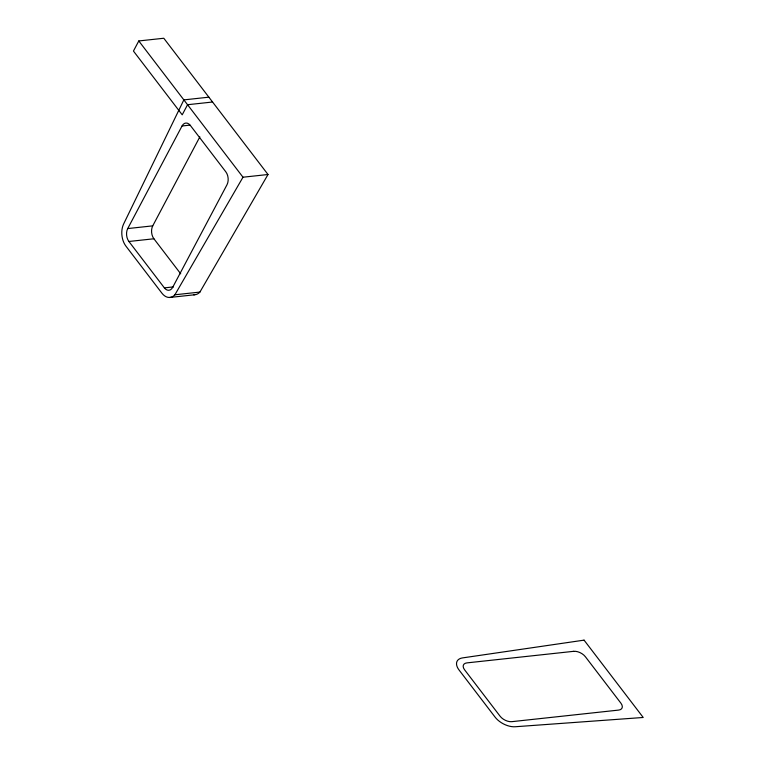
<?xml version="1.0" encoding="UTF-8"?>
<svg xmlns="http://www.w3.org/2000/svg" width="765" height="765" viewBox="0 0 765 765"><rect width="100%" height="100%" fill="white"/><g stroke="black" fill="none" stroke-linecap="round" stroke-linejoin="round"><path stroke-width="1.15" d="M193.526 294.726A16.323 10.452 83.8 0 0 199.914 292.077L268.008 174.506L163.796 38.25L138.79 40.956L133.445 51.054L182.213 114.817L187.549 104.719L212.565 102.013M182.041 125.986A9.17 5.871 83.8 0 1 190.342 125.441L225.828 171.838A9.17 5.871 83.8 0 1 226.995 184.757L172.68 287.344A9.17 5.871 83.8 0 1 164.379 287.879L128.903 241.482A9.17 5.871 83.8 0 1 127.726 228.572L182.041 125.986L190.007 125.116M180.703 273.803L153.908 238.776A9.17 5.871 83.8 0 1 152.742 225.857L199.847 136.878M208.864 97.174L183.849 99.89L123.634 223.982A16.046 10.28 83.8 0 0 125.919 246.12L162.027 293.33A16.323 10.452 83.8 0 0 174.898 294.783L242.993 177.212L268.008 174.506M127.726 228.572L152.742 225.857M128.903 241.482L153.908 238.776M164.379 287.879L173.483 286.894M174.898 294.783L199.914 292.077M169.667 297.47L194.673 294.764M138.79 40.956L242.993 177.212M584.068 640.142L462.557 657.9A16.046 8.95 27.9 0 0 459.048 669.997L495.156 717.207A16.046 8.95 27.9 0 0 515.208 726.75L643.212 717.474L584.068 640.142M573.664 651.321L466.88 662.892A9.17 5.116 27.9 0 0 464.613 669.834L500.1 716.231A9.17 5.116 27.9 0 0 511.833 721.663L618.608 710.092A9.17 5.116 27.9 0 0 620.884 703.15L585.397 656.752A9.17 5.116 27.9 0 0 573.664 651.321"/></g></svg>
